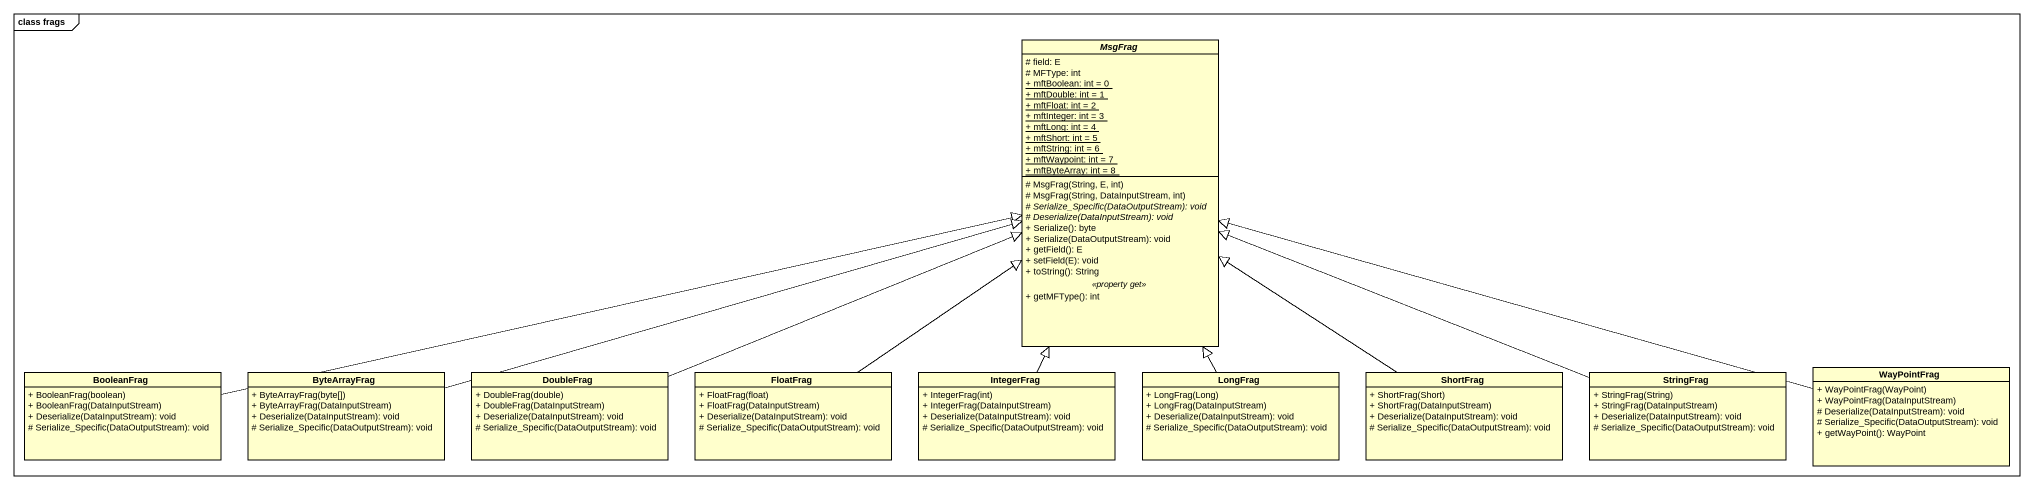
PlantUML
@startuml
mainframe class frags
hide circle
hide empty members
skinparam classAttributeIconSize 0
abstract class MsgFrag {
  # field: E
  # MFType: int
  {static} + mftBoolean: int = 0
  {static} + mftDouble: int = 1
  {static} + mftFloat: int = 2
  {static} + mftInteger: int = 3
  {static} + mftLong: int = 4
  {static} + mftShort: int = 5
  {static} + mftString: int = 6
  {static} + mftWaypoint: int = 7
  {static} + mftByteArray: int = 8
  --
  # MsgFrag(String, E, int)
  # MsgFrag(String, DataInputStream, int)
  {abstract} # Serialize_Specific(DataOutputStream): void
  {abstract} # Deserialize(DataInputStream): void
  + Serialize(): byte
  + Serialize(DataOutputStream): void
  + getField(): E
  + setField(E): void
  + toString(): String
  .. <<property get>> ..
  + getMFType(): int
}
class BooleanFrag {
  + BooleanFrag(boolean)
  + BooleanFrag(DataInputStream)
  + Deserialize(DataInputStream): void
  # Serialize_Specific(DataOutputStream): void
}
class ByteArrayFrag {
  + ByteArrayFrag(byte[])
  + ByteArrayFrag(DataInputStream)
  + Deserialize(DataInputStream): void
  # Serialize_Specific(DataOutputStream): void
}
class DoubleFrag {
  + DoubleFrag(double)
  + DoubleFrag(DataInputStream)
  + Deserialize(DataInputStream): void
  # Serialize_Specific(DataOutputStream): void
}
class FloatFrag {
  + FloatFrag(float)
  + FloatFrag(DataInputStream)
  + Deserialize(DataInputStream): void
  # Serialize_Specific(DataOutputStream): void
}
class IntegerFrag {
  + IntegerFrag(int)
  + IntegerFrag(DataInputStream)
  + Deserialize(DataInputStream): void
  # Serialize_Specific(DataOutputStream): void
}
class LongFrag {
  + LongFrag(Long)
  + LongFrag(DataInputStream)
  + Deserialize(DataInputStream): void
  # Serialize_Specific(DataOutputStream): void
}
class ShortFrag {
  + ShortFrag(Short)
  + ShortFrag(DataInputStream)
  + Deserialize(DataInputStream): void
  # Serialize_Specific(DataOutputStream): void
}
class StringFrag {
  + StringFrag(String)
  + StringFrag(DataInputStream)
  + Deserialize(DataInputStream): void
  # Serialize_Specific(DataOutputStream): void
}
class WayPointFrag {
  + WayPointFrag(WayPoint)
  + WayPointFrag(DataInputStream)
  # Deserialize(DataInputStream): void
  # Serialize_Specific(DataOutputStream): void
  + getWayPoint(): WayPoint
}
BooleanFrag -right-|> MsgFrag
ByteArrayFrag -right-|> MsgFrag
DoubleFrag -right-|> MsgFrag
FloatFrag -up-|> MsgFrag
IntegerFrag -up-|> MsgFrag
LongFrag -up-|> MsgFrag
ShortFrag -up-|> MsgFrag
StringFrag -left-|> MsgFrag
WayPointFrag -left-|> MsgFrag
@enduml
